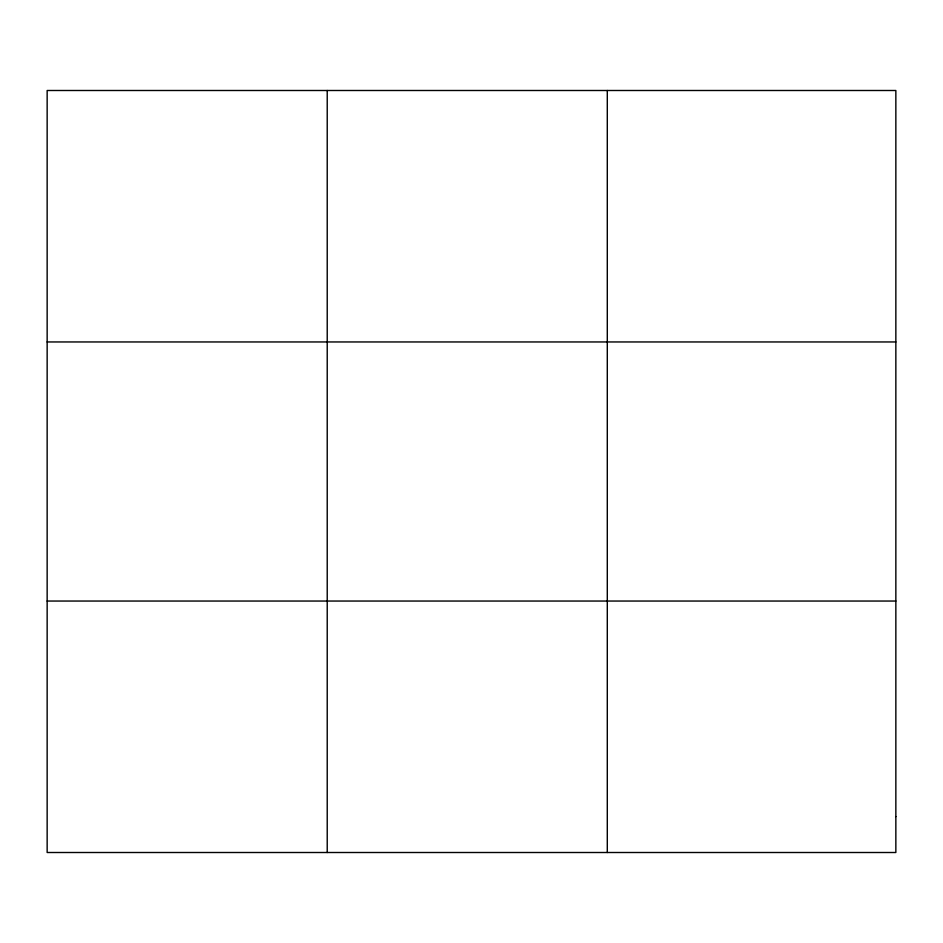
<?xml version="1.0" encoding="UTF-8"?>
<svg xmlns="http://www.w3.org/2000/svg" width="943" height="943" viewBox="0 0 943 943"><rect width="100%" height="100%" fill="white"/><g stroke="black" fill="none" stroke-linecap="round" stroke-linejoin="round"><path stroke-width="1.41" d="M327.221 852.507L327.221 90.493M607.292 852.507L607.292 90.493M47.15 341.955L895.85 341.955M47.15 601.045L895.85 601.045M895.85 816.579L895.85 852.507L47.15 852.507L47.15 90.493L895.85 90.493L895.85 816.579"/></g></svg>
